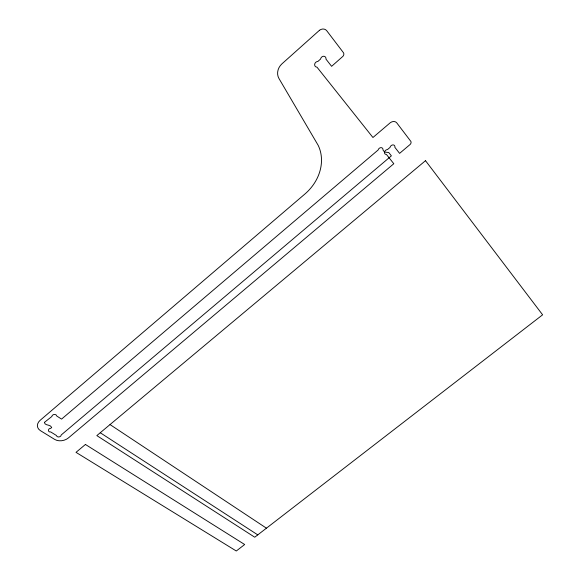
<?xml version="1.0" encoding="UTF-8"?>
<svg xmlns="http://www.w3.org/2000/svg" width="580" height="580" viewBox="0 0 580 580"><rect width="100%" height="100%" fill="white"/><g stroke="black" fill="none" stroke-linecap="round" stroke-linejoin="round"><path stroke-width="0.87" d="M100.26 432.745L257.767 534.876M110.026 424.575L266.438 528.177M44.428 422.37C44.471 425.792 50.576 424.241 51.707 427.489L50.685 428.352C47.705 428.171 47.603 432.644 50.757 431.97L56.412 435.478C56.891 437.878 61.132 437.204 61.284 434.913L391.384 155.853L388.745 152.525L384.533 152.069L382.952 149.944A2.719 2.175 -43.5 0 0 381.147 147.646L380.908 147.653A2.719 2.175 -43.5 0 0 378.116 150.01L61.574 419.101L56.775 416.041C56.376 413.518 51.932 414.142 51.801 416.534L44.428 422.37M319.486 30.283L281.967 63.822A11.846 10.396 -49 0 0 278.958 78.489L318.202 145.391A43.768 37.163 -36.8 0 1 304.87 194.046L40.172 420.283A10.048 7.286 -11 0 0 40.455 430.672L54.636 439.393A9.889 7.12 -12 0 0 68.418 437.922L393.805 163.727L386.432 154.454A2.712 2.153 -43.5 0 1 384.533 152.061A2.712 2.153 -43.5 0 1 387.454 149.589L390.05 147.393A2.719 2.16 -44 0 1 392.979 144.906A2.719 2.16 -44 0 1 394.864 147.32L399.591 153.374L410.103 144.493A2.719 2.139 -44.8 0 0 410.814 141.346L396.604 122.67A5.539 4.437 -45.8 0 0 390.311 122.706L372.94 137.504L316.948 67.128A2.972 2.559 -50.8 0 1 314.679 64.278A2.972 2.559 -50.8 0 1 317.811 61.502L320.588 59.037A2.98 2.559 -51.6 0 1 323.727 56.253A2.98 2.559 -51.6 0 1 325.974 59.124L331.608 66.33L342.874 56.376A2.987 2.53 -52.3 0 0 343.483 52.744L326.54 30.465A6.104 5.256 -54.8 0 0 319.486 30.283M85.434 444.468L76.009 452.349L236.292 551L244.673 544.518L85.434 444.468M425.502 160.682L96.838 435.602L254.736 537.218L542.619 314.817L425.502 160.682"/></g></svg>
